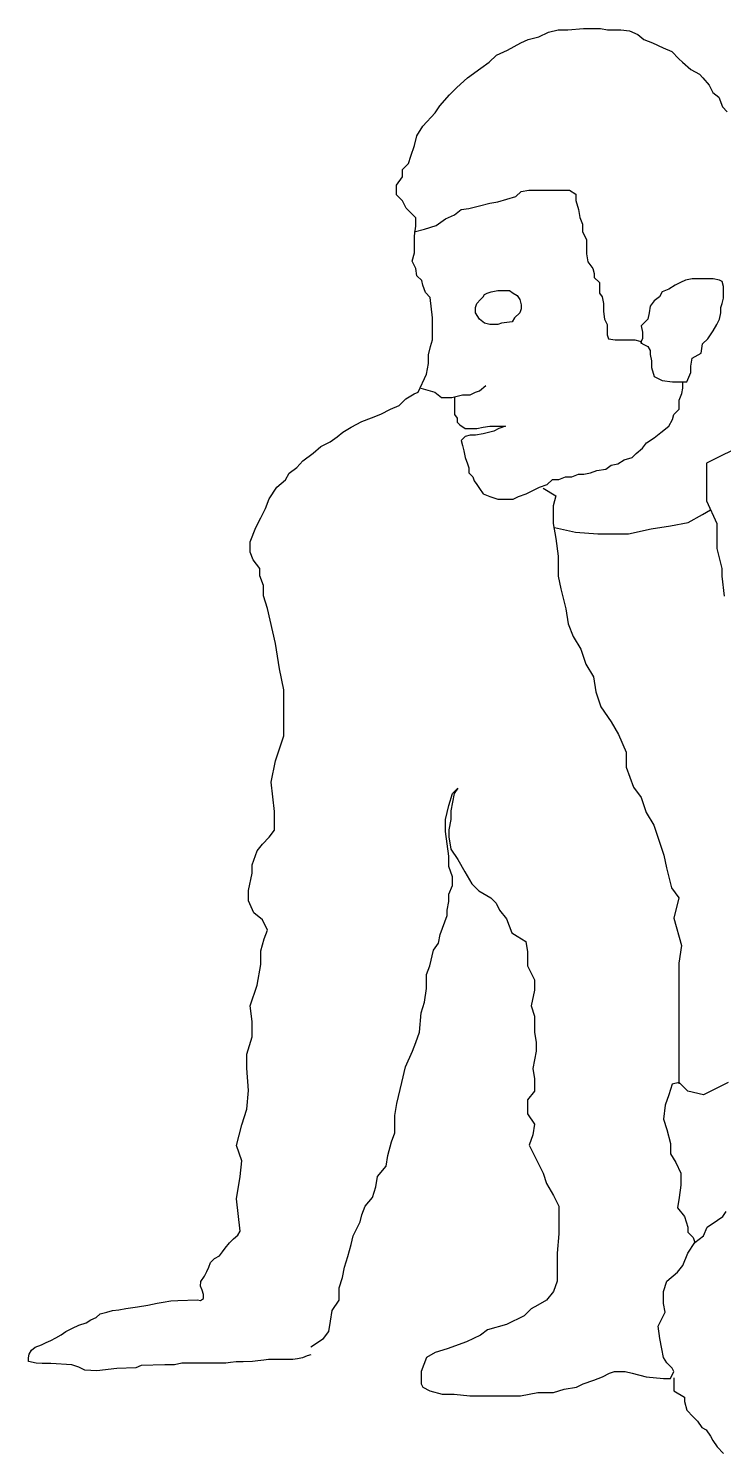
# Model space of a CAD drawing. Header units: millimetres. Extents: x 577 to 2337, y 236 to 943.
# Drawn here: x 758.691 to 759.126, y 708.559 to 709.452 of the extents above; entities that cross this region are included whole.
import ezdxf

# ---------------------------------------------------------------- set-up
doc = ezdxf.new("R2010")
doc.units = ezdxf.units.MM
doc.header["$LTSCALE"] = 0.01
doc.layers.add('06-Furn', color=4, linetype='Continuous')

# ---------------------------------------------------------------- blocks, each defined once
blk = doc.blocks.new('man')
at = {"layer": '06-Furn', "color": 8}
for p, q in [((822.8734, 724.0005), (822.8814, 724.0045)), ((822.8814, 724.0045), (822.8893, 724.0065)), ((822.8893, 724.0065), (822.8973, 724.0065)), ((822.8973, 724.0065), (822.9103, 724.0075)), ((822.9103, 724.0075), (822.9153, 724.0075)), ((822.9153, 724.0075), (822.9243, 724.0075)), ((822.9243, 724.0075), (822.9303, 724.0065)), ((822.9303, 724.0065), (822.9413, 724.0065)), ((822.9413, 724.0065), (822.9483, 724.0055)), ((822.9483, 724.0055), (822.9553, 724.0025)), ((822.8474, 723.9895), (822.8584, 723.9955)), ((822.8584, 723.9955), (822.8644, 723.9985)), ((822.8644, 723.9985), (822.8734, 724.0005)), ((822.9553, 724.0025), (822.9603, 723.9985)), ((822.9603, 723.9985), (822.9673, 723.9955)), ((822.9673, 723.9955), (822.9763, 723.9915)), ((822.8324, 723.9795), (822.8384, 723.9855)), ((822.8384, 723.9855), (822.8474, 723.9895)), ((822.9763, 723.9915), (822.9833, 723.9885)), ((822.9833, 723.9885), (822.9892, 723.9825)), ((822.9892, 723.9825), (822.9922, 723.9795)), ((822.8144, 723.9666), (822.8254, 723.9746)), ((822.8254, 723.9746), (822.8324, 723.9795)), ((822.9922, 723.9795), (822.9992, 723.9736)), ((822.9992, 723.9736), (823.0062, 723.9696)), ((823.0062, 723.9696), (823.0092, 723.9666)), ((822.7994, 723.9526), (822.8054, 723.9586)), ((822.8054, 723.9586), (822.8144, 723.9666)), ((823.0092, 723.9666), (823.0142, 723.9606)), ((823.0142, 723.9606), (823.0172, 723.9546)), ((822.7914, 723.9436), (822.7994, 723.9526)), ((823.0172, 723.9546), (823.0222, 723.9506)), ((823.0222, 723.9506), (823.0252, 723.9426)), ((822.7775, 723.9266), (822.7875, 723.9376)), ((822.7875, 723.9376), (822.7914, 723.9436)), ((823.0252, 723.9426), (823.0292, 723.9386)), ((822.7725, 723.9186), (822.7775, 723.9266)), ((822.7675, 723.9017), (822.7705, 723.9107)), ((822.7705, 723.9107), (822.7725, 723.9186)), ((822.7655, 723.8957), (822.7675, 723.9017)), ((822.7605, 723.8907), (822.7655, 723.8957)), ((822.7605, 723.8847), (822.7605, 723.8907)), ((822.7555, 723.8777), (822.7605, 723.8847)), ((822.7555, 723.8697), (822.7555, 723.8777)), ((822.7605, 723.8647), (822.7555, 723.8697)), ((822.7635, 723.8587), (822.7605, 723.8647)), ((822.8242, 723.8607), (822.8328, 723.8629)), ((822.8328, 723.8629), (822.8393, 723.864)), ((822.8393, 723.864), (822.8468, 723.8661)), ((822.8468, 723.8661), (822.8544, 723.8683)), ((822.8544, 723.8683), (822.8587, 723.8726)), ((822.8587, 723.8726), (822.8652, 723.8737)), ((822.8652, 723.8737), (822.8738, 723.8737)), ((822.8738, 723.8737), (822.8814, 723.8737)), ((822.8814, 723.8737), (822.8933, 723.8737)), ((822.8933, 723.8737), (822.8987, 723.8737)), ((822.8987, 723.8737), (822.9041, 723.8704)), ((822.9041, 723.8704), (822.9041, 723.8651)), ((822.9041, 723.8651), (822.9062, 723.8575)), ((822.7685, 723.8538), (822.7635, 723.8587)), ((822.7715, 723.8508), (822.7685, 723.8538)), ((822.7715, 723.8488), (822.7715, 723.8508)), ((822.7961, 723.8499), (822.8036, 723.8532)), ((822.8036, 723.8532), (822.809, 723.8575)), ((822.809, 723.8575), (822.8155, 723.8586)), ((822.8155, 723.8586), (822.8242, 723.8607)), ((822.9062, 723.8575), (822.9073, 723.851)), ((822.9073, 723.851), (822.9095, 723.8456)), ((822.7702, 723.8391), (822.7788, 723.8413)), ((822.7705, 723.8358), (822.7715, 723.8438)), ((822.7715, 723.8438), (822.7715, 723.8488)), ((822.7788, 723.8413), (822.7885, 723.8445)), ((822.7885, 723.8445), (822.7961, 723.8499)), ((822.9095, 723.8456), (822.9095, 723.8413)), ((822.9095, 723.8413), (822.9095, 723.8391)), ((822.9095, 723.8391), (822.9127, 723.8327)), ((822.7705, 723.8288), (822.7705, 723.8358)), ((822.7705, 723.8218), (822.7705, 723.8288)), ((822.9127, 723.8327), (822.9127, 723.8273)), ((822.9127, 723.8273), (822.9127, 723.8208)), ((822.7685, 723.8148), (822.7705, 723.8218)), ((822.9127, 723.8208), (822.9138, 723.8143)), ((822.7715, 723.8088), (822.7685, 723.8148)), ((822.7725, 723.8028), (822.7715, 723.8088)), ((822.9138, 723.8143), (822.9181, 723.8089)), ((822.9181, 723.8089), (822.9192, 723.8046)), ((822.9192, 723.8046), (822.9192, 723.8014)), ((822.7765, 723.7988), (822.7725, 723.8028)), ((822.7775, 723.7949), (822.7765, 723.7988)), ((822.7795, 723.7889), (822.7775, 723.7949)), ((822.9192, 723.8014), (822.9235, 723.7971)), ((822.9235, 723.7971), (822.9235, 723.7927)), ((822.9235, 723.7927), (822.9235, 723.7884)), ((822.9862, 723.7949), (822.9808, 723.7917)), ((822.9905, 723.7971), (822.9862, 723.7949)), ((822.9948, 723.7992), (822.9905, 723.7971)), ((823.0002, 723.8003), (822.9948, 723.7992)), ((823.0056, 723.8003), (823.0002, 723.8003)), ((823.0121, 723.8003), (823.0056, 723.8003)), ((823.0175, 723.8003), (823.0121, 723.8003)), ((823.0229, 723.7992), (823.0175, 723.8003)), ((823.025, 723.7981), (823.0229, 723.7992)), ((823.0261, 723.7938), (823.025, 723.7981)), ((823.0261, 723.7895), (823.0261, 723.7938)), ((822.7835, 723.7849), (822.7795, 723.7889)), ((822.7853, 723.7679), (822.7835, 723.7849)), ((822.822, 723.7798), (822.8252, 723.783)), ((822.8252, 723.783), (822.8274, 723.7852)), ((822.8274, 723.7852), (822.8285, 723.7873)), ((822.8285, 723.7873), (822.8306, 723.7884)), ((822.8306, 723.7884), (822.8339, 723.7895)), ((822.8339, 723.7895), (822.8393, 723.7906)), ((822.8393, 723.7906), (822.8425, 723.7906)), ((822.8425, 723.7906), (822.849, 723.7906)), ((822.849, 723.7906), (822.8522, 723.7884)), ((822.8522, 723.7884), (822.8555, 723.7863)), ((822.8555, 723.7863), (822.8576, 723.783)), ((822.8576, 723.783), (822.8587, 723.7787)), ((822.9235, 723.7884), (822.9257, 723.7852)), ((822.9257, 723.7852), (822.9268, 723.7798)), ((822.9689, 723.7819), (822.9656, 723.7776)), ((822.9732, 723.7852), (822.9689, 723.7819)), ((822.9754, 723.7895), (822.9732, 723.7852)), ((822.9808, 723.7917), (822.9754, 723.7895)), ((823.025, 723.7798), (823.0261, 723.7841)), ((823.0261, 723.7841), (823.0261, 723.7895)), ((822.8209, 723.7766), (822.822, 723.7798)), ((822.8209, 723.7722), (822.8209, 723.7766)), ((822.8242, 723.7668), (822.8209, 723.7722)), ((822.8576, 723.7722), (822.8533, 723.7679)), ((822.8587, 723.7755), (822.8576, 723.7722)), ((822.8587, 723.7787), (822.8587, 723.7755)), ((822.9268, 723.7798), (822.9268, 723.7733)), ((822.9268, 723.7733), (822.9278, 723.7668)), ((822.9646, 723.7722), (822.9635, 723.7668)), ((822.9656, 723.7776), (822.9646, 723.7722)), ((823.0229, 723.7668), (823.024, 723.7722)), ((823.024, 723.7766), (823.025, 723.7798)), ((823.024, 723.7722), (823.024, 723.7766)), ((822.7853, 723.7632), (822.7853, 723.7679)), ((822.7853, 723.7561), (822.7853, 723.7632)), ((822.8285, 723.7636), (822.8242, 723.7668)), ((822.8328, 723.7625), (822.8285, 723.7636)), ((822.8393, 723.7625), (822.8328, 723.7625)), ((822.8425, 723.7636), (822.8393, 723.7625)), ((822.8512, 723.7647), (822.8425, 723.7636)), ((822.8533, 723.7679), (822.8512, 723.7647)), ((822.9278, 723.7668), (822.93, 723.7625)), ((822.93, 723.7625), (822.93, 723.7571)), ((822.93, 723.7571), (822.93, 723.7539)), ((822.9635, 723.7668), (822.9581, 723.7614)), ((822.9581, 723.7614), (822.9592, 723.756)), ((823.0132, 723.7506), (823.0175, 723.7571)), ((823.0175, 723.7571), (823.0207, 723.7625)), ((823.0207, 723.7625), (823.0229, 723.7668)), ((822.7837, 723.7443), (822.7853, 723.7498)), ((822.7853, 723.7498), (822.7853, 723.7561)), ((822.93, 723.7539), (822.9311, 723.7506)), ((822.9311, 723.7506), (822.9365, 723.7496)), ((822.9365, 723.7496), (822.9419, 723.7496)), ((822.9419, 723.7496), (822.9484, 723.7496)), ((822.9484, 723.7496), (822.9527, 723.7496)), ((822.9527, 723.7496), (822.957, 723.7485)), ((822.957, 723.7485), (822.9592, 723.7463)), ((822.9592, 723.7506), (822.9581, 723.7485)), ((822.9581, 723.7485), (822.9581, 723.7463)), ((822.9592, 723.756), (822.9592, 723.7506)), ((822.9592, 723.7463), (822.9635, 723.7442)), ((823.0078, 723.7388), (823.0088, 723.7463)), ((823.0088, 723.7463), (823.0132, 723.7506)), ((822.7821, 723.7372), (822.7837, 723.7443)), ((822.7821, 723.7301), (822.7821, 723.7372)), ((822.9635, 723.7442), (822.9656, 723.7409)), ((822.9656, 723.7409), (822.9656, 723.7377)), ((822.9656, 723.7377), (822.9667, 723.7323)), ((822.9991, 723.728), (823.0002, 723.7345)), ((823.0002, 723.7345), (823.0078, 723.7388)), ((822.7734, 723.7064), (822.7805, 723.7214)), ((822.7805, 723.7214), (822.7821, 723.7301)), ((822.9667, 723.7323), (822.9667, 723.7269)), ((822.9667, 723.7269), (822.9689, 723.7193)), ((822.9959, 723.715), (822.9991, 723.7226)), ((822.9991, 723.7226), (822.9991, 723.728)), ((822.7756, 723.7096), (822.7874, 723.7064)), ((822.8242, 723.7075), (822.8296, 723.7118)), ((822.9689, 723.7193), (822.9754, 723.7161)), ((822.9754, 723.7161), (822.984, 723.715)), ((822.984, 723.715), (822.9883, 723.715)), ((822.9883, 723.715), (822.9959, 723.715)), ((822.9916, 723.7053), (822.9926, 723.7096)), ((822.9926, 723.7096), (822.9926, 723.714)), ((822.7577, 723.6954), (822.7632, 723.7009)), ((822.7632, 723.7009), (822.7703, 723.7049)), ((822.7703, 723.7049), (822.7734, 723.7064)), ((822.7874, 723.7064), (822.7928, 723.7021)), ((822.7928, 723.7021), (822.8015, 723.7021)), ((822.8015, 723.7021), (822.8101, 723.7042)), ((822.8036, 723.7021), (822.8036, 723.6934)), ((822.8101, 723.7042), (822.8166, 723.7042)), ((822.8166, 723.7042), (822.8209, 723.7064)), ((822.8209, 723.7064), (822.8242, 723.7075)), ((822.9894, 723.6999), (822.9916, 723.7053)), ((822.9894, 723.6924), (822.9894, 723.6999)), ((822.7348, 723.6851), (822.7427, 723.6883)), ((822.7427, 723.6883), (822.7506, 723.6922)), ((822.7506, 723.6922), (822.7577, 723.6954)), ((822.8036, 723.6934), (822.8036, 723.688)), ((822.8036, 723.688), (822.8058, 723.6848)), ((822.984, 723.6837), (822.9851, 723.688)), ((822.9851, 723.688), (822.9894, 723.6924)), ((822.7111, 723.6733), (822.7182, 723.6773)), ((822.7182, 723.6773), (822.7269, 723.682)), ((822.7269, 723.682), (822.7348, 723.6851)), ((822.8058, 723.6848), (822.8058, 723.6816)), ((822.8058, 723.6816), (822.808, 723.6794)), ((822.808, 723.6794), (822.8123, 723.6762)), ((822.8123, 723.6762), (822.8166, 723.6762)), ((822.8166, 723.6762), (822.822, 723.6762)), ((822.822, 723.6762), (822.8274, 723.6773)), ((822.8274, 723.6773), (822.8328, 723.6783)), ((822.836, 723.674), (822.8317, 723.6729)), ((822.8328, 723.6783), (822.8382, 723.6783)), ((822.8404, 723.6762), (822.836, 723.674)), ((822.8382, 723.6783), (822.8404, 723.6783)), ((822.8458, 723.6783), (822.8404, 723.6762)), ((822.8404, 723.6783), (822.8436, 723.6783)), ((822.8436, 723.6783), (822.8458, 723.6783)), ((822.9743, 723.6729), (822.9808, 723.6783)), ((822.9808, 723.6783), (822.984, 723.6837)), ((822.693, 723.6615), (822.7008, 723.6654)), ((822.7008, 723.6654), (822.7064, 723.6694)), ((822.7064, 723.6694), (822.7111, 723.6733)), ((822.8123, 723.6697), (822.809, 723.6665)), ((822.809, 723.6665), (822.8101, 723.6621)), ((822.8101, 723.6621), (822.8112, 723.6578)), ((822.8166, 723.6708), (822.8123, 723.6697)), ((822.8209, 723.6708), (822.8166, 723.6708)), ((822.8274, 723.6719), (822.8209, 723.6708)), ((822.8317, 723.6729), (822.8274, 723.6719)), ((822.9592, 723.66), (822.9624, 723.6643)), ((822.9624, 723.6643), (822.9689, 723.6686)), ((822.9689, 723.6686), (822.9743, 723.6729)), ((823.0448, 723.664), (823.0122, 723.6477)), ((822.678, 723.6496), (822.6866, 723.656)), ((822.6866, 723.656), (822.693, 723.6615)), ((822.8112, 723.6578), (822.8123, 723.6524)), ((822.8123, 723.6524), (822.8144, 723.647)), ((822.9386, 723.647), (822.944, 723.6503)), ((822.944, 723.6503), (822.9505, 723.6524)), ((822.9505, 723.6524), (822.9538, 723.6557)), ((822.9538, 723.6557), (822.9592, 723.66)), ((822.6638, 723.6339), (822.6669, 723.6394)), ((822.6669, 723.6394), (822.6732, 723.6441)), ((822.6732, 723.6441), (822.678, 723.6496)), ((822.8144, 723.647), (822.8155, 723.6438)), ((822.8155, 723.6438), (822.8155, 723.6395)), ((822.8155, 723.6395), (822.8188, 723.6362)), ((822.9008, 723.6362), (822.9062, 723.6384)), ((822.9062, 723.6384), (822.9106, 723.6384)), ((822.9106, 723.6384), (822.916, 723.6395)), ((822.916, 723.6395), (822.9214, 723.6416)), ((822.9214, 723.6416), (822.9289, 723.6427)), ((822.9289, 723.6427), (822.9332, 723.646)), ((822.9332, 723.646), (822.9386, 723.647)), ((823.0122, 723.6477), (823.0122, 723.6393)), ((823.0122, 723.6393), (823.0122, 723.6164)), ((822.6503, 723.6181), (822.6567, 723.6276)), ((822.6567, 723.6276), (822.6638, 723.6339)), ((822.8188, 723.6362), (822.8198, 723.633)), ((822.8198, 723.633), (822.822, 723.6298)), ((822.822, 723.6298), (822.8242, 723.6265)), ((822.8242, 723.6265), (822.8274, 723.6222)), ((822.8695, 723.6255), (822.8738, 723.6276)), ((822.8738, 723.6276), (822.8803, 723.6298)), ((822.8769, 723.6268), (822.8873, 723.6206)), ((822.8803, 723.6298), (822.8846, 723.6341)), ((822.8846, 723.6341), (822.89, 723.6341)), ((822.89, 723.6341), (822.8954, 723.6362)), ((822.8954, 723.6362), (822.9008, 723.6362)), ((822.6472, 723.6102), (822.6503, 723.6181)), ((822.8274, 723.6222), (822.8328, 723.6201)), ((822.8328, 723.6201), (822.8393, 723.6179)), ((822.8393, 723.6179), (822.8436, 723.6179)), ((822.8436, 723.6179), (822.8522, 723.6179)), ((822.8522, 723.6179), (822.8566, 723.6201)), ((822.8566, 723.6201), (822.863, 723.6222)), ((822.863, 723.6222), (822.8695, 723.6255)), ((822.8873, 723.6206), (822.8852, 723.6123)), ((823.0122, 723.6164), (823.0206, 723.5977)), ((822.6432, 723.6023), (822.6472, 723.6102)), ((822.8852, 723.6123), (822.8852, 723.5977)), ((822.9969, 723.5984), (823.0089, 723.605)), ((823.0089, 723.605), (823.0155, 723.609)), ((822.6346, 723.5826), (822.6393, 723.5944)), ((822.6393, 723.5944), (822.6432, 723.6023)), ((822.8852, 723.5977), (822.8873, 723.5852)), ((822.8864, 723.5944), (822.9037, 723.5904)), ((822.9476, 723.5891), (822.9663, 723.5931)), ((822.9663, 723.5931), (822.9822, 723.5957)), ((822.9822, 723.5957), (822.9969, 723.5984)), ((823.0206, 723.5977), (823.0206, 723.5769)), ((822.6346, 723.5739), (822.6346, 723.5826)), ((822.8873, 723.5852), (822.8894, 723.5707)), ((822.9037, 723.5904), (822.9223, 723.5891)), ((822.9223, 723.5891), (822.9476, 723.5891)), ((822.6369, 723.5676), (822.6346, 723.5739)), ((822.6425, 723.5605), (822.6369, 723.5676)), ((822.8894, 723.5707), (822.8894, 723.554)), ((823.0206, 723.5769), (823.0247, 723.5603)), ((822.6425, 723.5542), (822.6425, 723.5605)), ((823.0247, 723.5603), (823.0247, 723.554)), ((822.6456, 723.5463), (822.6425, 723.5542)), ((822.6456, 723.5377), (822.6456, 723.5463)), ((822.8894, 723.554), (822.8915, 723.5436)), ((823.0247, 723.554), (823.0268, 723.5374)), ((822.6488, 723.5274), (822.6456, 723.5377)), ((822.8915, 723.5436), (822.8956, 723.527)), ((822.6554, 723.4982), (822.6488, 723.5274)), ((822.8956, 723.527), (822.8977, 723.5145)), ((822.8977, 723.5145), (822.9019, 723.5041)), ((822.6589, 723.4774), (822.6554, 723.4982)), ((822.9019, 723.5041), (822.9081, 723.4937)), ((822.9081, 723.4937), (822.9123, 723.4812)), ((822.6624, 723.46), (822.6589, 723.4774)), ((822.9123, 723.4812), (822.9185, 723.4708)), ((822.9185, 723.4708), (822.9206, 723.4583)), ((822.6624, 723.4426), (822.6624, 723.46)), ((822.9206, 723.4583), (822.9248, 723.4458)), ((822.6624, 723.4218), (822.6624, 723.4426)), ((822.9248, 723.4458), (822.9331, 723.4333)), ((822.9331, 723.4333), (822.9394, 723.4229)), ((822.6554, 723.401), (822.6624, 723.4218)), ((822.9394, 723.4229), (822.9456, 723.4084)), ((822.9456, 723.4084), (822.9456, 723.3959)), ((822.6519, 723.3836), (822.6554, 723.401)), ((822.9456, 723.3959), (822.9518, 723.3792)), ((822.6546, 723.3593), (822.6519, 723.3836)), ((822.9518, 723.3792), (822.9581, 723.3709)), ((822.799, 723.3641), (822.8019, 723.3742)), ((822.8034, 723.3742), (822.8005, 723.3598)), ((822.8019, 723.3742), (822.8063, 723.3785)), ((822.8063, 723.3785), (822.8034, 723.3742)), ((822.9581, 723.3709), (822.9623, 723.3584)), ((822.6546, 723.3508), (822.6546, 723.3593)), ((822.7962, 723.3526), (822.7976, 723.3583)), ((822.7976, 723.3583), (822.799, 723.3641)), ((822.8005, 723.3598), (822.8005, 723.3526)), ((822.9623, 723.3584), (822.9685, 723.348)), ((822.6503, 723.3379), (822.6546, 723.3436)), ((822.6546, 723.3436), (822.6546, 723.3508)), ((822.7962, 723.3482), (822.7962, 723.3526)), ((822.7962, 723.3425), (822.7962, 723.3482)), ((822.8005, 723.3526), (822.799, 723.3439)), ((822.799, 723.3439), (822.799, 723.3381)), ((822.9685, 723.348), (822.9727, 723.3355)), ((822.6403, 723.3265), (822.6446, 723.3322)), ((822.6446, 723.3322), (822.6503, 723.3379)), ((822.7976, 723.3324), (822.7962, 723.3425)), ((822.799, 723.3223), (822.7976, 723.3324)), ((822.799, 723.3381), (822.8005, 723.328)), ((822.9727, 723.3355), (822.9768, 723.323)), ((822.6361, 723.3151), (822.6403, 723.3265)), ((822.799, 723.3136), (822.799, 723.3223)), ((822.8005, 723.328), (822.8063, 723.3194)), ((822.9768, 723.323), (822.9789, 723.3126)), ((822.6332, 723.2937), (822.6361, 723.308)), ((822.6361, 723.308), (822.6361, 723.3151)), ((822.8019, 723.305), (822.799, 723.3136)), ((822.8063, 723.3194), (822.812, 723.3093)), ((822.812, 723.3093), (822.8178, 723.2992)), ((822.9789, 723.3126), (822.9831, 723.296)), ((822.799, 723.2906), (822.8019, 723.2978)), ((822.8019, 723.2978), (822.8019, 723.305)), ((822.8178, 723.2992), (822.8236, 723.2934)), ((822.6332, 723.2852), (822.6332, 723.2937)), ((822.6375, 723.2752), (822.6332, 723.2852)), ((822.7976, 723.2776), (822.799, 723.2848)), ((822.799, 723.2848), (822.799, 723.2906)), ((822.8236, 723.2934), (822.8337, 723.2877)), ((822.8337, 723.2877), (822.838, 723.2833)), ((822.9831, 723.296), (822.9893, 723.2877)), ((822.9893, 723.2877), (822.9852, 723.271)), ((822.6446, 723.2695), (822.6375, 723.2752)), ((822.7918, 723.2574), (822.7976, 723.2732)), ((822.7976, 723.2732), (822.7976, 723.2776)), ((822.838, 723.2833), (822.8409, 723.2776)), ((822.8409, 723.2776), (822.8467, 723.2704)), ((822.6489, 723.2609), (822.6446, 723.2695)), ((822.646, 723.2538), (822.6489, 723.2609)), ((822.8467, 723.2704), (822.851, 723.2588)), ((822.9852, 723.271), (822.9914, 723.2481)), ((822.6432, 723.2438), (822.646, 723.2538)), ((822.7861, 723.2444), (822.7904, 723.2502)), ((822.7904, 723.2502), (822.7918, 723.2574)), ((822.851, 723.2588), (822.8553, 723.2559)), ((822.8553, 723.2559), (822.8625, 723.2516)), ((822.8625, 723.2516), (822.864, 723.243)), ((822.6432, 723.2324), (822.6432, 723.2438)), ((822.7832, 723.2314), (822.7861, 723.2444)), ((822.864, 723.243), (822.864, 723.2314)), ((822.9914, 723.2481), (822.9893, 723.2336)), ((822.6403, 723.2153), (822.6432, 723.2324)), ((822.7803, 723.2242), (822.7832, 723.2314)), ((822.864, 723.2314), (822.8697, 723.2199)), ((822.9893, 723.2336), (822.9893, 723.219)), ((822.6346, 723.1982), (822.6403, 723.2153)), ((822.7803, 723.2127), (822.7803, 723.2242)), ((822.8697, 723.2199), (822.8697, 723.2112)), ((822.9893, 723.219), (822.9893, 723.2065)), ((822.7788, 723.2012), (822.7803, 723.2127)), ((822.8697, 723.2112), (822.8669, 723.1983)), ((822.9893, 723.2065), (822.9893, 723.194)), ((822.6361, 723.1853), (822.6346, 723.1982)), ((822.7745, 723.1766), (822.776, 723.1925)), ((822.776, 723.1925), (822.7788, 723.2012)), ((822.8669, 723.1983), (822.8697, 723.1896)), ((822.9893, 723.194), (822.9893, 723.1815)), ((822.6361, 723.1725), (822.6361, 723.1853)), ((822.8697, 723.1896), (822.8697, 723.1766)), ((822.9893, 723.1815), (822.9893, 723.1628)), ((822.6318, 723.1582), (822.6361, 723.1725)), ((822.7687, 723.1608), (822.7716, 723.168)), ((822.7716, 723.168), (822.7745, 723.1766)), ((822.8697, 723.1766), (822.8712, 723.168)), ((822.8712, 723.168), (822.8712, 723.1608)), ((822.6318, 723.1468), (822.6318, 723.1582)), ((822.763, 723.1478), (822.7687, 723.1608)), ((822.8712, 723.1608), (822.8683, 723.1464)), ((822.9893, 723.1628), (822.9893, 723.1524)), ((822.6332, 723.1283), (822.6318, 723.1468)), ((822.7601, 723.1348), (822.763, 723.1478)), ((822.8683, 723.1464), (822.8697, 723.1377)), ((822.9893, 723.1524), (822.9893, 723.142)), ((822.7572, 723.1233), (822.7601, 723.1348)), ((822.8697, 723.1377), (822.8697, 723.1276)), ((822.9837, 723.1334), (822.9808, 723.1247)), ((822.9895, 723.1348), (822.9837, 723.1334)), ((822.9893, 723.142), (822.9893, 723.1378)), ((822.9893, 723.1378), (822.9893, 723.1337)), ((822.9967, 723.1276), (822.9895, 723.1348)), ((823.0299, 723.1348), (823.0212, 723.1305)), ((822.6318, 723.1126), (822.6332, 723.1283)), ((822.7558, 723.1175), (822.7572, 723.1233)), ((822.8697, 723.1276), (822.864, 723.1204)), ((822.864, 723.1204), (822.864, 723.1089)), ((822.9808, 723.1247), (822.978, 723.1161)), ((823.0097, 723.1247), (822.9967, 723.1276)), ((823.0212, 723.1305), (823.0097, 723.1247)), ((822.6275, 723.0998), (822.6318, 723.1126)), ((822.7543, 723.1074), (822.7558, 723.1175)), ((822.7543, 723.0973), (822.7543, 723.1074)), ((822.864, 723.1089), (822.8697, 723.1002)), ((822.978, 723.1161), (822.9765, 723.1045)), ((822.6232, 723.0827), (822.6275, 723.0998)), ((822.7543, 723.093), (822.7543, 723.0973)), ((822.8697, 723.1002), (822.8683, 723.0916)), ((822.9765, 723.1045), (822.9794, 723.0959)), ((822.9794, 723.0959), (822.9823, 723.0844)), ((822.7485, 723.0743), (822.7514, 723.0858)), ((822.7514, 723.0858), (822.7543, 723.093)), ((822.8683, 723.0916), (822.8654, 723.0829)), ((822.9823, 723.0844), (822.9823, 723.0757)), ((822.6275, 723.0698), (822.6232, 723.0827)), ((822.7471, 723.0656), (822.7485, 723.0743)), ((822.8654, 723.0829), (822.8726, 723.0685)), ((822.9823, 723.0757), (822.9866, 723.0685)), ((822.6261, 723.057), (822.6275, 723.0698)), ((822.7399, 723.057), (822.7471, 723.0656)), ((822.8726, 723.0685), (822.877, 723.0598)), ((822.9866, 723.0685), (822.9909, 723.0598)), ((822.6232, 723.0384), (822.6261, 723.057)), ((822.7384, 723.0483), (822.7399, 723.057)), ((822.877, 723.0598), (822.8798, 723.0512)), ((822.8798, 723.0512), (822.8856, 723.0411)), ((822.9909, 723.0498), (822.9895, 723.0397)), ((822.9909, 723.0598), (822.9909, 723.0498)), ((822.6262, 723.0118), (822.6232, 723.0384)), ((822.7298, 723.0324), (822.7356, 723.0397)), ((822.7356, 723.0397), (822.7384, 723.0483)), ((822.8856, 723.0411), (822.8899, 723.0324)), ((822.9895, 723.0397), (822.9881, 723.031)), ((822.7255, 723.0195), (822.7269, 723.0252)), ((822.7269, 723.0252), (822.7298, 723.0324)), ((822.8899, 723.0324), (822.8899, 723.0209)), ((822.9881, 723.031), (822.9938, 723.0238)), ((823.0256, 723.0238), (823.0285, 723.0281)), ((822.7197, 723.0079), (822.7255, 723.0195)), ((822.8899, 723.0209), (822.8899, 723.0094)), ((822.9938, 723.0238), (822.9967, 723.0151)), ((822.9967, 723.0151), (822.9967, 723.0108)), ((823.0097, 723.0079), (823.0126, 723.0151)), ((823.0126, 723.0151), (823.0212, 723.0209)), ((823.0212, 723.0209), (823.0256, 723.0238)), ((822.6139, 722.9976), (822.6174, 723.002)), ((822.6174, 723.002), (822.6208, 723.0054)), ((822.6208, 723.0054), (822.6242, 723.0083)), ((822.6242, 723.0083), (822.6262, 723.0118)), ((822.7182, 723.0007), (822.7197, 723.0079)), ((822.8899, 723.0094), (822.8885, 722.9935)), ((822.9967, 723.0108), (823.001, 723.0065)), ((822.9967, 722.9935), (823.0025, 723.0022)), ((823.001, 723.0065), (823.0025, 723.0022)), ((823.0025, 723.0022), (823.0097, 723.0079)), ((822.6051, 722.9892), (822.609, 722.9912)), ((822.609, 722.9912), (822.6115, 722.9946)), ((822.6115, 722.9946), (822.6139, 722.9976)), ((822.7125, 722.982), (822.7154, 722.9906)), ((822.7154, 722.9906), (822.7182, 723.0007)), ((822.8885, 722.9935), (822.8885, 722.9805)), ((822.9924, 722.9834), (822.9967, 722.9935)), ((822.5968, 722.9745), (822.5987, 722.9784)), ((822.5987, 722.9784), (822.6002, 722.9819)), ((822.6002, 722.9819), (822.6017, 722.9858)), ((822.6017, 722.9858), (822.6051, 722.9892)), ((822.711, 722.9733), (822.7125, 722.982)), ((822.8885, 722.9805), (822.8885, 722.9704)), ((822.9794, 722.9704), (822.9881, 722.9777)), ((822.9881, 722.9777), (822.9924, 722.9834)), ((822.5933, 722.9662), (822.5938, 722.9701)), ((822.5948, 722.9628), (822.5933, 722.9662)), ((822.5938, 722.9701), (822.5968, 722.9745)), ((822.7081, 722.9647), (822.711, 722.9733)), ((822.8885, 722.9704), (822.8856, 722.9618)), ((822.9765, 722.9618), (822.9794, 722.9704)), ((822.5688, 722.9539), (822.5747, 722.9544)), ((822.5747, 722.9544), (822.5909, 722.9549)), ((822.5909, 722.9549), (822.5933, 722.9544)), ((822.5933, 722.9544), (822.5958, 722.9559)), ((822.5958, 722.9593), (822.5948, 722.9628)), ((822.5958, 722.9559), (822.5958, 722.9593)), ((822.7024, 722.9459), (822.7081, 722.9546)), ((822.7081, 722.9546), (822.7081, 722.9647)), ((822.8798, 722.9546), (822.8726, 722.9503)), ((822.8856, 722.9618), (822.8798, 722.9546)), ((822.9765, 722.9517), (822.9765, 722.9618)), ((822.507, 722.9402), (822.5104, 722.9432)), ((822.5104, 722.9432), (822.5158, 722.9446)), ((822.5158, 722.9446), (822.5207, 722.9461)), ((822.5207, 722.9461), (822.5257, 722.9466)), ((822.5257, 722.9466), (822.5315, 722.9476)), ((822.5315, 722.9476), (822.5413, 722.949)), ((822.5413, 722.949), (822.5497, 722.9505)), ((822.5497, 722.9505), (822.5575, 722.952)), ((822.5575, 722.952), (822.5624, 722.953)), ((822.5624, 722.953), (822.5688, 722.9539)), ((822.7009, 722.9373), (822.7024, 722.9459)), ((822.8669, 722.9474), (822.8611, 722.9416)), ((822.8726, 722.9503), (822.8669, 722.9474)), ((822.9722, 722.933), (822.978, 722.9445)), ((822.978, 722.9445), (822.9765, 722.9517)), ((822.482, 722.9285), (822.4874, 722.9314)), ((822.4874, 722.9314), (822.4928, 722.9338)), ((822.4928, 722.9338), (822.4987, 722.9358)), ((822.4987, 722.9358), (822.5026, 722.9383)), ((822.5026, 722.9383), (822.507, 722.9402)), ((822.6995, 722.9286), (822.7009, 722.9373)), ((822.8467, 722.9344), (822.8308, 722.9301)), ((822.8611, 722.9416), (822.8467, 722.9344)), ((822.9736, 722.9229), (822.9722, 722.933)), ((822.4619, 722.9177), (822.4658, 722.9196)), ((822.4658, 722.9196), (822.4697, 722.9211)), ((822.4697, 722.9211), (822.4737, 722.9235)), ((822.4737, 722.9235), (822.4781, 722.926)), ((822.4781, 722.926), (822.482, 722.9285)), ((822.6847, 722.916), (822.6952, 722.9229)), ((822.6952, 722.9229), (822.6995, 722.9286)), ((822.8135, 722.92), (822.7976, 722.9142)), ((822.825, 722.9257), (822.8135, 722.92)), ((822.8308, 722.9301), (822.825, 722.9257)), ((822.9751, 722.9142), (822.9736, 722.9229)), ((822.4511, 722.9069), (822.4516, 722.9098)), ((822.4511, 722.9039), (822.4511, 722.9069)), ((822.4516, 722.9098), (822.4536, 722.9133)), ((822.4536, 722.9133), (822.4565, 722.9157)), ((822.4565, 722.9157), (822.4619, 722.9177)), ((822.6777, 722.9069), (822.6738, 722.9059)), ((822.6816, 722.9084), (822.6777, 722.9069)), ((822.6846, 722.9093), (822.6816, 722.9084)), ((822.7803, 722.907), (822.776, 722.8955)), ((822.7875, 722.9113), (822.7803, 722.907)), ((822.7976, 722.9142), (822.7875, 722.9113)), ((822.9765, 722.907), (822.9751, 722.9142)), ((822.9794, 722.9027), (822.9765, 722.907)), ((822.4575, 722.9025), (822.4511, 722.9039)), ((822.4624, 722.902), (822.4575, 722.9025)), ((822.4697, 722.902), (822.4624, 722.902)), ((822.4869, 722.901), (822.4697, 722.902)), ((822.4928, 722.899), (822.4869, 722.901)), ((822.4977, 722.8966), (822.4928, 722.899)), ((822.5075, 722.8961), (822.4977, 722.8966)), ((822.5242, 722.8981), (822.5075, 722.8961)), ((822.5399, 722.8986), (822.5242, 722.8981)), ((822.5443, 722.9005), (822.5399, 722.8986)), ((822.5639, 722.901), (822.5443, 722.9005)), ((822.5718, 722.901), (822.5639, 722.901)), ((822.5781, 722.9025), (822.5718, 722.901)), ((822.5977, 722.9025), (822.5781, 722.9025)), ((822.6144, 722.9025), (822.5977, 722.9025)), ((822.6183, 722.903), (822.6144, 722.9025)), ((822.6228, 722.9035), (822.6183, 722.903)), ((822.6286, 722.9035), (822.6228, 722.9035)), ((822.6365, 722.9039), (822.6286, 722.9035)), ((822.6409, 722.9044), (822.6365, 722.9039)), ((822.6458, 722.9049), (822.6409, 722.9044)), ((822.6497, 722.9054), (822.6458, 722.9049)), ((822.6556, 722.9054), (822.6497, 722.9054)), ((822.6698, 722.9054), (822.6556, 722.9054)), ((822.6738, 722.9059), (822.6698, 722.9054)), ((822.776, 722.8955), (822.776, 722.8897)), ((822.9318, 722.894), (822.9361, 722.8955)), ((822.9361, 722.8955), (822.9448, 722.8955)), ((822.9448, 722.8955), (822.9505, 722.894)), ((822.9837, 722.8983), (822.9794, 722.9027)), ((822.9823, 722.8897), (822.9852, 722.8955)), ((822.9852, 722.8955), (822.9837, 722.8983)), ((822.776, 722.8897), (822.776, 722.8854)), ((822.776, 722.8854), (822.7774, 722.8825)), ((822.9044, 722.8825), (822.9101, 722.8854)), ((822.9101, 722.8854), (822.9188, 722.8883)), ((822.9188, 722.8883), (822.926, 722.8911)), ((822.926, 722.8911), (822.9318, 722.894)), ((822.9505, 722.894), (822.9621, 722.8911)), ((822.9621, 722.8911), (822.9765, 722.8897)), ((822.9765, 722.8897), (822.9823, 722.8897)), ((822.985, 722.8904), (822.985, 722.8796)), ((822.7774, 722.8825), (822.7832, 722.8796)), ((822.7832, 722.8796), (822.7933, 722.8767)), ((822.7933, 722.8767), (822.8034, 722.8767)), ((822.8034, 722.8767), (822.8164, 722.8753)), ((822.8164, 722.8753), (822.8293, 722.8753)), ((822.8293, 722.8753), (822.8438, 722.8753)), ((822.8438, 722.8753), (822.8582, 722.8753)), ((822.8582, 722.8753), (822.8726, 722.8782)), ((822.8726, 722.8782), (822.8856, 722.8782)), ((822.8856, 722.8782), (822.8943, 722.881)), ((822.8943, 722.881), (822.9044, 722.8825)), ((822.985, 722.8796), (822.994, 722.8742)), ((822.994, 722.8742), (822.994, 722.8706)), ((822.994, 722.8706), (822.9958, 722.8635)), ((822.9958, 722.8635), (823.0012, 722.8581)), ((823.0012, 722.8581), (823.0047, 722.8545)), ((823.0047, 722.8545), (823.0083, 722.8491)), ((823.0083, 722.8491), (823.0119, 722.8473)), ((823.0119, 722.8473), (823.0155, 722.842)), ((823.0155, 722.842), (823.0173, 722.8384)), ((823.0173, 722.8384), (823.0209, 722.833)), ((823.0209, 722.833), (823.0263, 722.8276))]:
    blk.add_line(p, q, dxfattribs=at)

msp = doc.modelspace()

# ---------------------------------------------------------------- block references
at = {"layer": '06-Furn', "xscale": 0.7571048376763084, "yscale": 0.7571048376763084, "zscale": 0.7571048376763084}
msp.add_blockref('man', (136.00903, 161.30231), dxfattribs=at)

doc.saveas('drawing.dxf')
